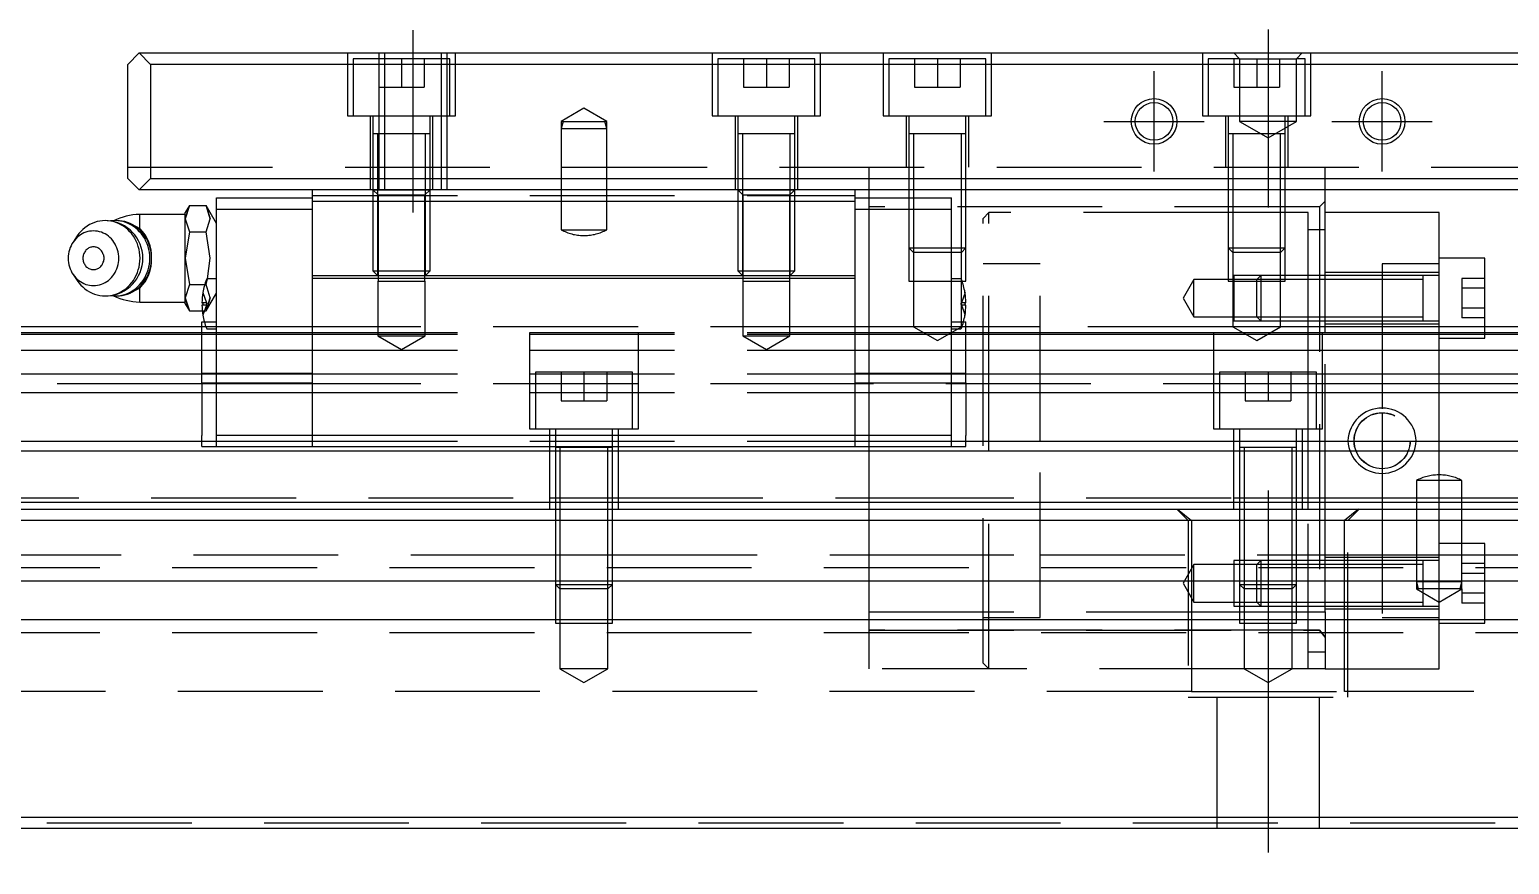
# Model space of a CAD drawing. Extents: x -13 to 881, y -378 to 120.
# Drawn here: x 151.4 to 281.2, y -326.8 to -253.6 of the extents above; entities that cross this region are included whole.
import ezdxf

# ---------------------------------------------------------------- set-up
doc = ezdxf.new("R2010")
doc.units = 0
doc.linetypes.add('CENTER', pattern=[50.8, 31.75, -6.35, 6.35, -6.35])
doc.linetypes.add('DASHED', pattern=[19.05, 12.7, -6.35])
doc.layers.get('0').update_dxf_attribs({"linetype": 'CONTINUOUS'})
doc.layers.add('CENTER', color=1, linetype='CENTER')

msp = doc.modelspace()

# ---------------------------------------------------------------- linework, layer by layer
at = {"color": 7, "linetype": 'CONTINUOUS'}
for p, q in [((161, -255.62), (160, -256.62)), ((162, -256.62), (161, -255.62)), ((161, -255.62), (359, -255.62)), ((160, -266.62), (160, -256.62)), ((162, -256.62), (162, -266.62)), ((358, -256.62), (162, -256.62)), ((160, -266.62), (161, -267.62)), ((161, -267.62), (162, -266.62)), ((162, -266.62), (358, -266.62)), ((359, -267.62), (161, -267.62)), ((167.77, -269.32), (167.77, -268.32)), ((167.77, -268.32), (176.2, -268.32)), ((176.2, -268.62), (176.2, -267.62)), ((176.2, -275.12), (176.2, -268.62)), ((176.2, -268.62), (223.8, -268.62)), ((223.8, -268.62), (223.8, -267.62)), ((223.8, -268.32), (232.23, -268.32)), ((223.8, -275.12), (223.8, -268.62)), ((225, -268.32), (225, -267.62)), ((232.23, -269.32), (232.23, -268.32)), ((265, -280.12), (265, -267.62)), ((165.04, -269.77), (161.04, -269.77)), ((161.04, -271.01), (161.04, -269.77)), ((165.4, -269), (165.04, -269.62)), ((165.4, -269), (165.04, -270.16)), ((165.04, -270.16), (165.04, -269.62)), ((165.4, -269), (165.4, -269)), ((165.4, -269), (166.87, -269)), ((167.22, -269.62), (166.87, -269)), ((167.22, -270.16), (166.87, -269)), ((167.77, -270.56), (167.22, -269.62)), ((167.77, -289.12), (167.77, -269.32)), ((167.77, -269.32), (176.2, -269.32)), ((223.8, -269.32), (232.23, -269.32)), ((232.23, -289.12), (232.23, -269.32)), ((275, -269.62), (265, -269.62)), ((275, -280.12), (275, -269.62)), ((156.05, -271.1), (155.88, -271.27)), ((156.24, -270.94), (156.05, -271.1)), ((156.44, -270.8), (156.24, -270.94)), ((156.64, -270.67), (156.44, -270.8)), ((156.86, -270.57), (156.64, -270.67)), ((156.82, -271.23), (156.65, -271.25)), ((157, -271.22), (156.82, -271.23)), ((157.08, -270.48), (156.86, -270.57)), ((157.17, -271.23), (157, -271.22)), ((157.31, -270.41), (157.08, -270.48)), ((157.34, -271.25), (157.17, -271.23)), ((157.55, -270.36), (157.31, -270.41)), ((157.78, -270.33), (157.55, -270.36)), ((158.02, -270.32), (157.78, -270.33)), ((158.26, -270.33), (158.02, -270.32)), ((158.5, -270.36), (158.26, -270.33)), ((158.88, -270.32), (158.47, -270.35)), ((158.73, -270.41), (158.5, -270.36)), ((158.96, -270.48), (158.73, -270.41)), ((159.12, -270.33), (158.88, -270.32)), ((159.03, -270.32), (158.88, -270.32)), ((159.19, -270.57), (158.96, -270.48)), ((159.27, -270.33), (159.03, -270.32)), ((159.36, -270.36), (159.12, -270.33)), ((159.4, -270.68), (159.19, -270.57)), ((159.51, -270.36), (159.27, -270.33)), ((159.59, -270.41), (159.36, -270.36)), ((159.61, -270.81), (159.4, -270.68)), ((159.74, -270.41), (159.51, -270.36)), ((159.82, -270.48), (159.59, -270.41)), ((159.81, -270.95), (159.61, -270.81)), ((159.97, -270.48), (159.74, -270.41)), ((160, -271.11), (159.81, -270.95)), ((160.04, -270.57), (159.82, -270.48)), ((160.2, -270.57), (159.97, -270.48)), ((160.17, -271.29), (160, -271.11)), ((160.26, -270.68), (160.04, -270.57)), ((160.42, -270.68), (160.2, -270.57)), ((160.47, -270.81), (160.26, -270.68)), ((160.28, -270.61), (161.04, -271.01)), ((160.62, -270.81), (160.42, -270.68)), ((160.67, -270.95), (160.47, -270.81)), ((160.82, -270.95), (160.62, -270.81)), ((160.86, -271.11), (160.67, -270.95)), ((161.01, -271.11), (160.82, -270.95)), ((161.03, -271.29), (160.86, -271.11)), ((161.19, -271.29), (161.01, -271.11)), ((165.04, -273.62), (165.04, -270.16)), ((165.04, -270.16), (165.4, -271.31)), ((166.87, -271.31), (167.22, -270.16)), ((155.02, -272.52), (154.94, -272.69)), ((155.1, -272.35), (155.02, -272.52)), ((155.2, -272.2), (155.1, -272.35)), ((155.56, -271.66), (155.2, -272.2)), ((155.31, -272.05), (155.2, -272.2)), ((155.43, -271.91), (155.31, -272.05)), ((155.56, -271.78), (155.43, -271.91)), ((155.71, -271.46), (155.56, -271.66)), ((155.69, -271.67), (155.56, -271.78)), ((155.84, -271.57), (155.69, -271.67)), ((155.88, -271.27), (155.71, -271.46)), ((155.99, -271.48), (155.84, -271.57)), ((156.15, -271.4), (155.99, -271.48)), ((156.31, -271.33), (156.15, -271.4)), ((156.48, -271.28), (156.31, -271.33)), ((156.65, -271.25), (156.48, -271.28)), ((157.51, -271.29), (157.34, -271.25)), ((157.68, -271.34), (157.51, -271.29)), ((157.84, -271.41), (157.68, -271.34)), ((158, -271.49), (157.84, -271.41)), ((158.15, -271.58), (158, -271.49)), ((158.29, -271.68), (158.15, -271.58)), ((158.43, -271.8), (158.29, -271.68)), ((158.56, -271.93), (158.43, -271.8)), ((158.67, -272.07), (158.56, -271.93)), ((158.78, -272.21), (158.67, -272.07)), ((158.88, -272.37), (158.78, -272.21)), ((158.96, -272.53), (158.88, -272.37)), ((159.03, -272.7), (158.96, -272.53)), ((160.34, -271.48), (160.17, -271.29)), ((160.49, -271.68), (160.34, -271.48)), ((160.62, -271.9), (160.49, -271.68)), ((160.74, -272.12), (160.62, -271.9)), ((160.84, -272.36), (160.74, -272.12)), ((160.92, -272.6), (160.84, -272.36)), ((161.2, -271.48), (161.03, -271.29)), ((161.35, -271.48), (161.19, -271.29)), ((161.34, -271.68), (161.2, -271.48)), ((161.48, -271.9), (161.34, -271.68)), ((161.5, -271.68), (161.35, -271.48)), ((161.59, -272.12), (161.48, -271.9)), ((161.63, -271.9), (161.5, -271.68)), ((161.69, -272.36), (161.59, -272.12)), ((161.75, -272.12), (161.63, -271.9)), ((161.78, -272.6), (161.69, -272.36)), ((161.85, -272.36), (161.75, -272.12)), ((161.93, -272.6), (161.85, -272.36)), ((165.4, -271.31), (165.04, -273.62)), ((165.4, -271.31), (166.87, -271.31)), ((167.22, -273.62), (166.87, -271.31)), ((154.8, -273.24), (154.77, -273.43)), ((154.77, -273.43), (154.77, -273.62)), ((154.77, -273.62), (154.77, -273.81)), ((154.77, -273.81), (154.8, -274)), ((154.83, -273.05), (154.8, -273.24)), ((154.88, -272.87), (154.83, -273.05)), ((154.94, -272.69), (154.88, -272.87)), ((156.08, -273.45), (156.06, -273.53)), ((156.06, -273.53), (156.06, -273.62)), ((156.06, -273.62), (156.06, -273.71)), ((156.06, -273.71), (156.08, -273.79)), ((156.09, -273.36), (156.08, -273.45)), ((156.08, -273.79), (156.09, -273.88)), ((156.12, -273.28), (156.09, -273.36)), ((156.15, -273.2), (156.12, -273.28)), ((156.19, -273.12), (156.15, -273.2)), ((156.23, -273.05), (156.19, -273.12)), ((156.28, -272.98), (156.23, -273.05)), ((156.33, -272.91), (156.28, -272.98)), ((156.39, -272.85), (156.33, -272.91)), ((156.46, -272.8), (156.39, -272.85)), ((156.52, -272.75), (156.46, -272.8)), ((156.59, -272.71), (156.52, -272.75)), ((156.67, -272.68), (156.59, -272.71)), ((156.75, -272.65), (156.67, -272.68)), ((156.82, -272.64), (156.75, -272.65)), ((156.9, -272.62), (156.82, -272.64)), ((156.99, -272.62), (156.9, -272.62)), ((157.07, -272.62), (156.99, -272.62)), ((157.15, -272.64), (157.07, -272.62)), ((157.22, -272.65), (157.15, -272.64)), ((157.3, -272.68), (157.22, -272.65)), ((157.38, -272.71), (157.3, -272.68)), ((157.45, -272.75), (157.38, -272.71)), ((157.52, -272.8), (157.45, -272.75)), ((157.58, -272.85), (157.52, -272.8)), ((157.64, -272.91), (157.58, -272.85)), ((157.69, -272.98), (157.64, -272.91)), ((157.74, -273.05), (157.69, -272.98)), ((157.79, -273.12), (157.74, -273.05)), ((157.82, -273.2), (157.79, -273.12)), ((157.85, -273.28), (157.82, -273.2)), ((157.88, -273.36), (157.85, -273.28)), ((157.9, -273.45), (157.88, -273.36)), ((157.88, -273.88), (157.9, -273.79)), ((157.91, -273.53), (157.9, -273.45)), ((157.9, -273.79), (157.91, -273.71)), ((157.91, -273.62), (157.91, -273.53)), ((157.91, -273.71), (157.91, -273.62)), ((159.09, -272.88), (159.03, -272.7)), ((159.14, -273.06), (159.09, -272.88)), ((159.18, -273.25), (159.14, -273.06)), ((159.2, -273.43), (159.18, -273.25)), ((159.18, -273.99), (159.2, -273.81)), ((159.2, -273.62), (159.2, -273.43)), ((159.2, -273.81), (159.2, -273.62)), ((160.98, -272.85), (160.92, -272.6)), ((161.03, -273.1), (160.98, -272.85)), ((161.06, -273.36), (161.03, -273.1)), ((161.07, -273.62), (161.06, -273.36)), ((161.06, -273.88), (161.07, -273.62)), ((161.84, -272.85), (161.78, -272.6)), ((161.89, -273.1), (161.84, -272.85)), ((161.92, -273.36), (161.89, -273.1)), ((161.93, -273.62), (161.92, -273.36)), ((161.92, -273.88), (161.93, -273.62)), ((162, -272.85), (161.93, -272.6)), ((162.04, -273.1), (162, -272.85)), ((162.07, -273.36), (162.04, -273.1)), ((162.08, -273.62), (162.07, -273.36)), ((162.07, -273.88), (162.08, -273.62)), ((165.04, -277.08), (165.04, -273.62)), ((165.04, -273.62), (165.4, -275.93)), ((167, -275.42), (167.22, -273.62)), ((279, -273.62), (275, -273.62)), ((279, -280.12), (279, -273.62)), ((154.8, -274), (154.83, -274.19)), ((154.83, -274.19), (154.88, -274.37)), ((154.88, -274.37), (154.94, -274.55)), ((154.94, -274.55), (155.02, -274.72)), ((155.02, -274.72), (155.1, -274.89)), ((155.1, -274.89), (155.2, -275.04)), ((155.2, -275.04), (155.31, -275.19)), ((155.2, -275.04), (155.56, -275.58)), ((156.09, -273.88), (156.12, -273.96)), ((156.12, -273.96), (156.15, -274.04)), ((156.15, -274.04), (156.19, -274.12)), ((156.19, -274.12), (156.23, -274.19)), ((156.23, -274.19), (156.28, -274.26)), ((156.28, -274.26), (156.33, -274.33)), ((156.33, -274.33), (156.39, -274.39)), ((156.39, -274.39), (156.46, -274.44)), ((156.46, -274.44), (156.52, -274.49)), ((156.52, -274.49), (156.59, -274.53)), ((156.59, -274.53), (156.67, -274.56)), ((156.67, -274.56), (156.75, -274.59)), ((156.75, -274.59), (156.82, -274.6)), ((156.82, -274.6), (156.9, -274.62)), ((156.9, -274.62), (156.99, -274.62)), ((156.99, -274.62), (157.07, -274.62)), ((157.07, -274.62), (157.15, -274.6)), ((157.15, -274.6), (157.22, -274.59)), ((157.22, -274.59), (157.3, -274.56)), ((157.3, -274.56), (157.38, -274.53)), ((157.38, -274.53), (157.45, -274.49)), ((157.45, -274.49), (157.52, -274.44)), ((157.52, -274.44), (157.58, -274.39)), ((157.58, -274.39), (157.64, -274.33)), ((157.64, -274.33), (157.69, -274.26)), ((157.69, -274.26), (157.74, -274.19)), ((157.74, -274.19), (157.79, -274.12)), ((157.79, -274.12), (157.82, -274.04)), ((157.82, -274.04), (157.85, -273.96)), ((157.85, -273.96), (157.88, -273.88)), ((158.67, -275.17), (158.78, -275.03)), ((158.78, -275.03), (158.88, -274.87)), ((158.88, -274.87), (158.96, -274.71)), ((158.96, -274.71), (159.03, -274.54)), ((159.03, -274.54), (159.09, -274.36)), ((159.09, -274.36), (159.14, -274.18)), ((159.14, -274.18), (159.18, -273.99)), ((160.62, -275.34), (160.74, -275.12)), ((160.74, -275.12), (160.84, -274.88)), ((160.84, -274.88), (160.92, -274.64)), ((160.92, -274.64), (160.98, -274.39)), ((160.98, -274.39), (161.03, -274.14)), ((161.03, -274.14), (161.06, -273.88)), ((161.48, -275.34), (161.59, -275.12)), ((161.59, -275.12), (161.69, -274.88)), ((161.63, -275.34), (161.75, -275.12)), ((161.69, -274.88), (161.78, -274.64)), ((161.75, -275.12), (161.85, -274.88)), ((161.78, -274.64), (161.84, -274.39)), ((161.84, -274.39), (161.89, -274.14)), ((161.85, -274.88), (161.93, -274.64)), ((161.89, -274.14), (161.92, -273.88)), ((161.93, -274.64), (162, -274.39)), ((162, -274.39), (162.04, -274.14)), ((162.04, -274.14), (162.07, -273.88)), ((176.2, -275.37), (176.2, -275.12)), ((176.2, -275.12), (223.8, -275.12)), ((223.8, -275.37), (223.8, -275.12)), ((155.31, -275.19), (155.43, -275.33)), ((155.43, -275.33), (155.56, -275.46)), ((155.56, -275.46), (155.69, -275.57)), ((155.56, -275.58), (155.71, -275.78)), ((155.69, -275.57), (155.84, -275.67)), ((155.71, -275.78), (155.88, -275.97)), ((155.84, -275.67), (155.99, -275.76)), ((155.88, -275.97), (156.05, -276.14)), ((155.99, -275.76), (156.15, -275.84)), ((156.05, -276.14), (156.24, -276.3)), ((156.15, -275.84), (156.31, -275.91)), ((156.24, -276.3), (156.44, -276.44)), ((156.31, -275.91), (156.48, -275.96)), ((156.48, -275.96), (156.65, -275.99)), ((156.65, -275.99), (156.82, -276.01)), ((156.82, -276.01), (157, -276.02)), ((157, -276.02), (157.17, -276.01)), ((157.17, -276.01), (157.34, -275.99)), ((157.34, -275.99), (157.51, -275.95)), ((157.51, -275.95), (157.68, -275.9)), ((157.68, -275.9), (157.84, -275.83)), ((157.84, -275.83), (158, -275.75)), ((158, -275.75), (158.15, -275.66)), ((158.15, -275.66), (158.29, -275.56)), ((158.29, -275.56), (158.43, -275.44)), ((158.43, -275.44), (158.56, -275.31)), ((158.56, -275.31), (158.67, -275.17)), ((159.61, -276.43), (159.81, -276.29)), ((159.81, -276.29), (160, -276.13)), ((160, -276.13), (160.17, -275.95)), ((160.17, -275.95), (160.34, -275.76)), ((161.04, -276.23), (160.28, -276.63)), ((160.34, -275.76), (160.49, -275.56)), ((160.47, -276.43), (160.67, -276.29)), ((160.49, -275.56), (160.62, -275.34)), ((160.62, -276.43), (160.82, -276.29)), ((160.67, -276.29), (160.86, -276.13)), ((160.82, -276.29), (161.01, -276.13)), ((160.86, -276.13), (161.03, -275.95)), ((161.01, -276.13), (161.19, -275.95)), ((161.03, -275.95), (161.2, -275.76)), ((161.04, -277.47), (161.04, -276.23)), ((161.19, -275.95), (161.35, -275.76)), ((161.2, -275.76), (161.34, -275.56)), ((161.34, -275.56), (161.48, -275.34)), ((161.35, -275.76), (161.5, -275.56)), ((161.5, -275.56), (161.63, -275.34)), ((165.4, -275.93), (165.04, -277.08)), ((165.4, -275.93), (166.74, -275.93)), ((167.77, -275.42), (166.99, -275.42)), ((176.2, -289.12), (176.2, -275.37)), ((176.2, -275.37), (223.8, -275.37)), ((223.8, -289.12), (223.8, -275.37)), ((233.01, -275.42), (232.23, -275.42)), ((156.44, -276.44), (156.64, -276.57)), ((156.64, -276.57), (156.86, -276.67)), ((156.86, -276.67), (157.08, -276.76)), ((157.08, -276.76), (157.31, -276.83)), ((157.31, -276.83), (157.55, -276.88)), ((157.55, -276.88), (157.78, -276.91)), ((157.78, -276.91), (158.02, -276.92)), ((158.02, -276.92), (158.26, -276.91)), ((158.26, -276.91), (158.5, -276.88)), ((158.47, -276.89), (158.88, -276.92)), ((158.5, -276.88), (158.73, -276.83)), ((158.73, -276.83), (158.96, -276.76)), ((158.88, -276.92), (159.12, -276.91)), ((158.88, -276.92), (159.03, -276.92)), ((158.96, -276.76), (159.19, -276.67)), ((159.03, -276.92), (159.27, -276.91)), ((159.12, -276.91), (159.36, -276.88)), ((159.19, -276.67), (159.4, -276.56)), ((159.27, -276.91), (159.51, -276.88)), ((159.36, -276.88), (159.59, -276.83)), ((159.4, -276.56), (159.61, -276.43)), ((159.51, -276.88), (159.74, -276.83)), ((159.59, -276.83), (159.82, -276.76)), ((159.74, -276.83), (159.97, -276.76)), ((159.82, -276.76), (160.04, -276.67)), ((159.97, -276.76), (160.2, -276.67)), ((160.04, -276.67), (160.26, -276.56)), ((160.2, -276.67), (160.42, -276.56)), ((160.26, -276.56), (160.47, -276.43)), ((160.42, -276.56), (160.62, -276.43)), ((161.04, -277.47), (165.04, -277.47)), ((165.04, -277.62), (165.04, -277.08)), ((165.04, -277.08), (165.4, -278.24)), ((165.04, -277.62), (165.4, -278.24)), ((166.5, -277.52), (166.58, -277.52)), ((166.58, -277.72), (166.5, -277.72)), ((166.58, -277.52), (166.58, -277.72)), ((233.42, -277.72), (233.42, -277.52)), ((233.42, -277.52), (233.5, -277.52)), ((233.5, -277.72), (233.42, -277.72)), ((165.4, -278.24), (165.4, -278.24)), ((165.4, -278.24), (166.53, -278.24)), ((0, -280.12), (166.5, -280.12)), ((0, -280.28), (166.5, -280.28)), ((166.5, -279.62), (28, -279.62)), ((166.5, -279.19), (166.71, -279.19)), ((166.5, -281.79), (166.5, -279.19)), ((166.99, -279.82), (167.77, -279.82)), ((232.23, -279.82), (233.01, -279.82)), ((233.29, -279.19), (233.5, -279.19)), ((233.5, -281.79), (233.5, -279.19)), ((233.5, -280.12), (286.5, -280.12)), ((233.5, -280.28), (286.5, -280.28)), ((273.6, -279.12), (273.6, -279.12)), ((286.5, -279.62), (279, -279.62)), ((0, -281.68), (166.5, -281.68)), ((166.5, -283.7), (166.5, -281.79)), ((233.5, -281.68), (286.5, -281.68)), ((233.5, -283.7), (233.5, -281.79)), ((0, -283.76), (166.5, -283.76)), ((166.5, -284.55), (166.5, -283.7)), ((166.5, -283.7), (167.77, -283.7)), ((232.23, -283.7), (233.5, -283.7)), ((233.5, -284.55), (233.5, -283.7)), ((233.5, -283.76), (286.5, -283.76)), ((0, -285.38), (166.5, -285.38)), ((166.5, -284.55), (166.5, -289.16)), ((166.5, -284.55), (167.77, -284.55)), ((232.23, -284.55), (233.5, -284.55)), ((233.5, -284.55), (233.5, -289.16)), ((233.5, -285.38), (286.5, -285.38)), ((166.5, -290.12), (166.5, -289.16)), ((167.77, -290.12), (167.77, -289.12)), ((167.77, -289.12), (176.2, -289.12)), ((176.2, -290.12), (176.2, -289.12)), ((176.2, -289.12), (223.8, -289.12)), ((223.8, -289.12), (232.23, -289.12)), ((223.8, -290.12), (223.8, -289.12)), ((232.23, -290.12), (232.23, -289.12)), ((233.5, -290.12), (233.5, -289.16)), ((0, -289.67), (166.5, -289.67)), ((0, -290.52), (520, -290.52)), ((166.5, -290.12), (167.77, -290.12)), ((167.77, -290.12), (176.2, -290.12)), ((176.2, -290.12), (223.8, -290.12)), ((223.8, -290.12), (232.23, -290.12)), ((232.23, -290.12), (233.5, -290.12)), ((233.5, -289.67), (286.5, -289.67)), ((262.5, -290.22), (257.5, -290.22)), ((262.5, -290.22), (257.5, -290.22)), ((0, -295.02), (520, -295.02)), ((1, -295.62), (519, -295.62)), ((518, -296.62), (2, -296.62)), ((518, -301.92), (2, -301.92)), ((518, -305.32), (2, -305.32)), ((2, -322.62), (518, -322.62)), ((519, -323.62), (1, -323.62))]:
    msp.add_line(p, q, dxfattribs=at)
at = {"color": 3, "linetype": 'DASHED'}
for p, q in [((179.25, -255.62), (179.25, -261.12)), ((182, -255.62), (182, -256.12)), ((182.5, -255.62), (182.5, -267.62)), ((187.5, -267.62), (187.5, -255.62)), ((188, -256.12), (188, -255.62)), ((188.75, -261.12), (188.75, -255.62)), ((211.25, -255.62), (211.25, -261.12)), ((220.75, -261.12), (220.75, -255.62)), ((226.25, -255.62), (226.25, -261.12)), ((235.75, -261.12), (235.75, -255.62)), ((254.25, -255.62), (254.25, -261.12)), ((257, -255.62), (257.5, -256.12)), ((262.5, -256.12), (263, -255.62)), ((263.75, -261.12), (263.75, -255.62)), ((179.75, -256.12), (179.75, -261.12)), ((188.25, -256.12), (179.75, -256.12)), ((182, -256.12), (182, -258.62)), ((184, -256.12), (184, -258.62)), ((186, -256.12), (186, -258.62)), ((188, -261.12), (188, -256.12)), ((188.25, -261.12), (188.25, -256.12)), ((211.75, -256.12), (211.75, -261.12)), ((220.25, -256.12), (211.75, -256.12)), ((214, -256.12), (214, -258.62)), ((216, -256.12), (216, -258.62)), ((218, -256.12), (218, -258.62)), ((220.25, -261.12), (220.25, -256.12)), ((226.75, -256.12), (226.75, -261.12)), ((235.25, -256.12), (226.75, -256.12)), ((229, -256.12), (229, -258.62)), ((231, -256.12), (231, -258.62)), ((233, -256.12), (233, -258.62)), ((235.25, -261.12), (235.25, -256.12)), ((254.75, -256.12), (254.75, -261.12)), ((257.5, -256.12), (254.75, -256.12)), ((257, -256.12), (257, -258.62)), ((257.5, -256.12), (257.5, -261.62)), ((257.5, -256.12), (262.5, -256.12)), ((259, -256.12), (259, -258.62)), ((261, -256.12), (261, -258.62)), ((262.5, -261.62), (262.5, -256.12)), ((263.25, -256.12), (262.5, -256.12)), ((263.25, -261.12), (263.25, -256.12)), ((182, -258.62), (182, -261.12)), ((182, -258.62), (184, -258.62)), ((184, -258.62), (186, -258.62)), ((214, -258.62), (216, -258.62)), ((216, -258.62), (218, -258.62)), ((229, -258.62), (231, -258.62)), ((231, -258.62), (233, -258.62)), ((257, -258.62), (259, -258.62)), ((259, -258.62), (261, -258.62)), ((200, -260.47), (198, -261.62)), ((202, -261.62), (200, -260.47)), ((179.25, -261.12), (188.75, -261.12)), ((181.25, -261.12), (181.25, -267.62)), ((181.5, -261.12), (181.5, -262.72)), ((182, -261.12), (182, -262.72)), ((186.5, -262.72), (186.5, -261.12)), ((186.75, -267.62), (186.75, -261.12)), ((188, -267.62), (188, -261.12)), ((198, -261.62), (198, -262.25)), ((198.17, -261.62), (198, -262.25)), ((198, -261.62), (200, -261.62)), ((200, -261.62), (202, -261.62)), ((202, -262.25), (201.83, -261.62)), ((202, -262.25), (202, -261.62)), ((211.25, -261.12), (220.75, -261.12)), ((213.25, -261.12), (213.25, -267.62)), ((213.5, -261.12), (213.5, -262.72)), ((218.5, -262.72), (218.5, -261.12)), ((218.75, -267.62), (218.75, -261.12)), ((226.25, -261.12), (235.75, -261.12)), ((228.25, -261.12), (228.25, -265.62)), ((228.5, -261.12), (228.5, -262.72)), ((233.5, -262.72), (233.5, -261.12)), ((233.75, -265.62), (233.75, -261.12)), ((254.25, -261.12), (263.75, -261.12)), ((256.25, -261.12), (256.25, -265.62)), ((256.5, -261.12), (256.5, -262.72)), ((257.5, -261.62), (260, -263.06)), ((262.5, -261.62), (257.5, -261.62)), ((260, -263.06), (262.5, -261.62)), ((261.5, -262.72), (261.5, -261.12)), ((261.75, -265.62), (261.75, -261.12)), ((181.5, -262.72), (181.5, -262.73)), ((181.5, -262.72), (181.5, -267.62)), ((181.5, -262.72), (181.5, -262.72)), ((186.5, -262.72), (181.5, -262.72)), ((186.5, -262.72), (181.5, -262.72)), ((181.9, -262.72), (181.9, -267.62)), ((182, -262.72), (182, -267.62)), ((186.1, -267.62), (186.1, -262.72)), ((186.5, -262.73), (186.5, -262.72)), ((186.5, -262.72), (186.5, -262.72)), ((186.5, -267.62), (186.5, -262.72)), ((198, -262.25), (198, -267.62)), ((198, -262.25), (202, -262.25)), ((202, -267.62), (202, -262.25)), ((213.5, -262.72), (213.5, -262.73)), ((213.5, -262.72), (213.5, -267.62)), ((213.5, -262.72), (213.5, -262.72)), ((218.5, -262.72), (213.5, -262.72)), ((218.5, -262.72), (213.5, -262.72)), ((218.5, -262.72), (213.5, -262.72)), ((218.5, -262.72), (213.5, -262.72)), ((213.9, -262.72), (213.9, -267.62)), ((218.1, -267.62), (218.1, -262.72)), ((218.5, -262.73), (218.5, -262.72)), ((218.5, -262.72), (218.5, -262.72)), ((218.5, -267.62), (218.5, -262.72)), ((228.5, -262.72), (228.5, -265.62)), ((228.5, -262.72), (228.5, -262.72)), ((228.5, -262.72), (228.5, -262.73)), ((233.5, -262.72), (228.5, -262.72)), ((233.5, -262.72), (228.5, -262.72)), ((228.9, -262.72), (228.9, -265.62)), ((233.1, -265.62), (233.1, -262.72)), ((233.5, -262.72), (233.5, -262.72)), ((233.5, -265.62), (233.5, -262.72)), ((233.5, -262.73), (233.5, -262.72)), ((256.5, -262.72), (256.5, -265.62)), ((256.5, -262.72), (256.5, -262.72)), ((256.5, -262.72), (256.5, -262.73)), ((261.5, -262.72), (256.5, -262.72)), ((261.5, -262.72), (256.5, -262.72)), ((261.5, -262.72), (256.5, -262.72)), ((256.9, -262.72), (256.9, -265.62)), ((261.1, -265.62), (261.1, -262.72)), ((261.5, -262.72), (261.5, -262.72)), ((261.5, -265.62), (261.5, -262.72)), ((261.5, -262.73), (261.5, -262.72)), ((160, -265.62), (360, -265.62)), ((225, -267.62), (225, -265.62)), ((228.5, -265.62), (228.5, -267.62)), ((228.5, -265.62), (228.5, -267.62)), ((228.9, -265.62), (228.9, -267.62)), ((233.1, -267.62), (233.1, -265.62)), ((233.5, -267.62), (233.5, -265.62)), ((233.5, -267.62), (233.5, -265.62)), ((256.5, -265.62), (256.5, -267.62)), ((256.5, -265.62), (256.5, -267.62)), ((256.9, -265.62), (256.9, -267.62)), ((261.1, -267.62), (261.1, -265.62)), ((261.5, -267.62), (261.5, -265.62)), ((261.5, -267.62), (261.5, -265.62)), ((265, -267.62), (265, -265.62)), ((176.2, -268.12), (223.8, -268.12)), ((181.5, -267.62), (181.94, -268.06)), ((181.5, -267.62), (181.5, -274.72)), ((181.5, -267.62), (186.5, -267.62)), ((181.9, -267.62), (181.9, -275.12)), ((181.94, -268.06), (181.94, -275.62)), ((181.94, -268.06), (186.06, -268.06)), ((186.06, -268.06), (186.5, -267.62)), ((186.06, -275.62), (186.06, -268.06)), ((186.1, -275.12), (186.1, -267.62)), ((186.5, -274.72), (186.5, -267.62)), ((198, -267.62), (198, -271.12)), ((202, -271.12), (202, -267.62)), ((213.5, -267.62), (213.94, -268.06)), ((213.5, -267.62), (213.5, -274.72)), ((213.5, -267.62), (218.5, -267.62)), ((213.9, -267.62), (213.9, -275.12)), ((213.94, -268.06), (213.94, -275.62)), ((213.94, -268.06), (218.06, -268.06)), ((218.06, -268.06), (218.5, -267.62)), ((218.06, -275.62), (218.06, -268.06)), ((218.1, -275.12), (218.1, -267.62)), ((218.5, -274.72), (218.5, -267.62)), ((225, -280.12), (225, -268.32)), ((228.5, -267.62), (228.5, -268.32)), ((228.5, -267.62), (228.5, -268.32)), ((228.5, -268.32), (228.5, -272.72)), ((228.5, -268.32), (228.5, -272.72)), ((228.9, -267.62), (228.9, -268.32)), ((228.9, -268.32), (228.9, -273.12)), ((233.1, -273.12), (233.1, -267.62)), ((233.5, -272.72), (233.5, -267.62)), ((233.5, -272.72), (233.5, -267.62)), ((256.5, -267.62), (256.5, -272.72)), ((256.5, -267.62), (256.5, -272.72)), ((256.9, -267.62), (256.9, -273.12)), ((261.1, -273.12), (261.1, -267.62)), ((261.5, -272.72), (261.5, -267.62)), ((261.5, -272.72), (261.5, -267.62)), ((265, -268.62), (264.5, -269.12)), ((165.04, -270.16), (165.4, -269)), ((166.87, -269), (167.22, -270.16)), ((264.5, -269.12), (225, -269.12)), ((235.5, -269.62), (235, -270.12)), ((256.5, -269.62), (235.5, -269.62)), ((235.5, -289.62), (235.5, -269.62)), ((256.9, -269.62), (256.5, -269.62)), ((261.1, -269.62), (256.9, -269.62)), ((261.5, -269.62), (261.1, -269.62)), ((263.5, -269.62), (261.5, -269.62)), ((263.5, -275.12), (263.5, -269.62)), ((264.5, -269.12), (264.5, -306.24)), ((198, -271.12), (202, -271.12)), ((235, -289.62), (235, -270.12)), ((265, -271.12), (263.5, -271.12)), ((199.94, -271.62), (200.06, -271.62)), ((228.5, -272.72), (228.9, -273.12)), ((228.5, -272.72), (228.5, -275.62)), ((228.5, -272.72), (233.5, -272.72)), ((228.9, -273.12), (228.9, -275.62)), ((233.1, -273.12), (228.9, -273.12)), ((233.1, -273.12), (233.5, -272.72)), ((233.1, -275.62), (233.1, -273.12)), ((233.5, -275.62), (233.5, -272.72)), ((256.5, -272.72), (256.9, -273.12)), ((256.5, -272.72), (256.5, -275.62)), ((256.5, -272.72), (261.5, -272.72)), ((256.9, -273.12), (256.9, -275.62)), ((261.1, -273.12), (256.9, -273.12)), ((261.1, -273.12), (261.5, -272.72)), ((261.1, -275.62), (261.1, -273.12)), ((261.5, -275.62), (261.5, -272.72)), ((181.5, -274.72), (181.9, -275.12)), ((181.5, -274.72), (186.5, -274.72)), ((186.1, -275.12), (186.5, -274.72)), ((213.5, -274.72), (213.9, -275.12)), ((213.5, -274.72), (218.5, -274.72)), ((218.1, -275.12), (218.5, -274.72)), ((240, -274.12), (235, -274.12)), ((240, -289.62), (240, -274.12)), ((259.35, -275.12), (257, -275.12)), ((257, -275.12), (257, -275.62)), ((259.35, -275.12), (259, -275.47)), ((261.5, -275.12), (259.35, -275.12)), ((261.5, -275.12), (259.35, -275.12)), ((259.35, -275.12), (259.35, -275.62)), ((265, -275.12), (261.5, -275.12)), ((265, -275.12), (261.5, -275.12)), ((263.5, -275.47), (263.5, -275.12)), ((275, -274.87), (265, -274.87)), ((273.6, -275.12), (265, -275.12)), ((275, -274.12), (270, -274.12)), ((270, -274.12), (270, -287.16)), ((275, -275.12), (273.59, -275.12)), ((273.6, -276.98), (273.6, -275.12)), ((273.6, -279.12), (273.6, -275.12)), ((273.6, -277.12), (273.6, -275.12)), ((166.74, -275.93), (166.87, -275.93)), ((166.87, -275.93), (167, -275.42)), ((167.22, -277.08), (166.87, -275.93)), ((181.93, -275.62), (181.93, -280.42)), ((181.93, -275.62), (186.07, -275.62)), ((186.07, -280.42), (186.07, -275.62)), ((213.93, -275.62), (213.93, -280.42)), ((213.93, -275.62), (218.07, -275.62)), ((218.07, -280.42), (218.07, -275.62)), ((228.5, -275.62), (233.5, -275.62)), ((228.9, -275.62), (228.9, -279.62)), ((233.1, -279.62), (233.1, -275.62)), ((253.5, -275.47), (252.55, -277.12)), ((257, -275.47), (253.5, -275.47)), ((253.5, -278.77), (253.5, -275.47)), ((256.5, -275.62), (261.5, -275.62)), ((256.9, -275.62), (256.9, -279.62)), ((259, -275.47), (257, -275.47)), ((257, -275.62), (257, -279.12)), ((261.5, -275.47), (259, -275.47)), ((259, -275.62), (259, -275.47)), ((259, -278.77), (259, -275.62)), ((259.35, -275.62), (259.35, -279.12)), ((261.1, -279.62), (261.1, -275.62)), ((265, -275.47), (261.5, -275.47)), ((263.5, -278.77), (263.5, -275.47)), ((273.6, -275.47), (265, -275.47)), ((279, -275.39), (277, -275.39)), ((277, -275.39), (277, -276.25)), ((277, -276.25), (277, -277.99)), ((279, -276.25), (277, -276.25)), ((165.4, -278.24), (165.04, -277.08)), ((166.58, -276.62), (166.9, -277.52)), ((166.58, -276.62), (166.58, -276.62)), ((166.58, -276.62), (166.58, -276.62)), ((166.58, -276.62), (166.58, -276.62)), ((166.58, -276.62), (166.58, -276.62)), ((166.9, -277.52), (166.58, -277.52)), ((166.9, -277.72), (166.58, -278.62)), ((166.9, -277.72), (166.58, -277.72)), ((167.22, -277.08), (166.87, -278.24)), ((166.87, -278.24), (167.22, -277.08)), ((166.87, -278.24), (167.22, -277.62)), ((166.9, -277.52), (166.94, -277.62)), ((166.9, -277.72), (166.94, -277.62)), ((167.22, -277.62), (167.77, -276.68)), ((233.1, -277.52), (233.06, -277.62)), ((233.1, -277.72), (233.06, -277.62)), ((233.42, -276.62), (233.1, -277.52)), ((233.42, -277.52), (233.1, -277.52)), ((233.1, -277.72), (233.42, -278.62)), ((233.42, -277.72), (233.1, -277.72)), ((233.42, -276.62), (233.42, -276.62)), ((233.42, -276.62), (233.42, -276.62)), ((252.55, -277.12), (253.5, -278.77)), ((273.6, -277.26), (273.6, -276.98)), ((273.6, -279.12), (273.6, -277.26)), ((166.53, -278.24), (166.87, -278.24)), ((166.58, -278.62), (166.58, -278.62)), ((166.58, -278.62), (166.58, -278.62)), ((233.42, -278.62), (233.42, -278.62)), ((233.42, -278.62), (233.42, -278.62)), ((253.5, -278.77), (257, -278.77)), ((257, -278.77), (259, -278.77)), ((259, -278.77), (259.35, -279.12)), ((259, -278.77), (265, -278.77)), ((263.5, -279.12), (263.5, -278.77)), ((265, -278.77), (273.6, -278.77)), ((277, -277.99), (277, -278.85)), ((279, -277.99), (277, -277.99)), ((279, -278.85), (277, -278.85)), ((166.84, -279.62), (166.5, -279.62)), ((166.5, -280.12), (167.77, -280.12)), ((166.5, -280.28), (167.77, -280.28)), ((166.71, -279.19), (167.77, -279.19)), ((167.77, -279.62), (166.84, -279.62)), ((176.2, -279.62), (167.77, -279.62)), ((167.77, -280.12), (176.2, -280.12)), ((167.77, -280.28), (176.2, -280.28)), ((223.8, -279.62), (176.2, -279.62)), ((176.2, -280.12), (223.8, -280.12)), ((176.2, -280.28), (223.8, -280.28)), ((195.25, -288.62), (195.25, -280.12)), ((204.75, -280.12), (204.75, -288.62)), ((225, -279.62), (223.8, -279.62)), ((223.8, -280.12), (232.23, -280.12)), ((223.8, -280.28), (232.23, -280.28)), ((228.9, -279.62), (225, -279.62)), ((225, -290.12), (225, -280.12)), ((228.9, -279.62), (231, -280.83)), ((233.1, -279.62), (228.9, -279.62)), ((231, -280.83), (233.1, -279.62)), ((232.23, -279.19), (233.29, -279.19)), ((232.23, -280.12), (233.5, -280.12)), ((232.23, -280.28), (233.5, -280.28)), ((240, -279.62), (233.1, -279.62)), ((256.9, -279.62), (240, -279.62)), ((255.25, -288.62), (255.25, -280.12)), ((256.9, -279.62), (259, -280.83)), ((261.1, -279.62), (256.9, -279.62)), ((257, -279.12), (259.35, -279.12)), ((259, -280.83), (261.1, -279.62)), ((259.35, -279.12), (265, -279.12)), ((259.35, -279.12), (265, -279.12)), ((263.5, -279.62), (261.1, -279.62)), ((263.5, -280.12), (263.5, -279.12)), ((265, -279.62), (263.5, -279.62)), ((263.5, -283.62), (263.5, -280.12)), ((264.75, -280.12), (264.75, -288.62)), ((265, -279.12), (273.6, -279.12)), ((265, -279.37), (275, -279.37)), ((270, -279.62), (265, -279.62)), ((265, -295.62), (265, -280.12)), ((275, -279.62), (270, -279.62)), ((273.59, -279.12), (275, -279.12)), ((279, -279.62), (275, -279.62)), ((275, -292.62), (275, -280.12)), ((279, -280.62), (279, -280.12)), ((181.93, -280.42), (184, -281.61)), ((181.93, -280.42), (186.07, -280.42)), ((184, -281.61), (186.07, -280.42)), ((213.93, -280.42), (216, -281.61)), ((213.93, -280.42), (218.07, -280.42)), ((216, -281.61), (218.07, -280.42)), ((275, -280.62), (279, -280.62)), ((166.5, -281.68), (167.77, -281.68)), ((167.77, -281.68), (176.2, -281.68)), ((176.2, -281.68), (223.8, -281.68)), ((223.8, -281.68), (232.23, -281.68)), ((232.23, -281.68), (233.5, -281.68)), ((166.5, -283.76), (167.77, -283.76)), ((167.77, -283.7), (176.2, -283.7)), ((167.77, -283.76), (176.2, -283.76)), ((176.2, -283.76), (223.8, -283.76)), ((195.75, -283.62), (195.75, -288.62)), ((204.25, -283.62), (195.75, -283.62)), ((198, -283.62), (198, -286.12)), ((200, -283.62), (200, -286.12)), ((202, -283.62), (202, -286.12)), ((204.25, -288.62), (204.25, -283.62)), ((223.8, -283.7), (232.23, -283.7)), ((223.8, -283.76), (232.23, -283.76)), ((232.23, -283.76), (233.5, -283.76)), ((255.75, -283.62), (255.75, -288.62)), ((264.25, -283.62), (255.75, -283.62)), ((258, -283.62), (258, -286.12)), ((260, -283.62), (260, -286.12)), ((262, -283.62), (262, -286.12)), ((263.5, -288.62), (263.5, -283.62)), ((264.25, -288.62), (264.25, -283.62)), ((166.5, -284.62), (144.75, -284.62)), ((167.77, -284.62), (166.5, -284.62)), ((166.5, -285.38), (167.77, -285.38)), ((167.77, -284.55), (176.2, -284.55)), ((176.2, -284.62), (167.77, -284.62)), ((167.77, -285.38), (176.2, -285.38)), ((223.8, -284.62), (176.2, -284.62)), ((176.2, -285.38), (223.8, -285.38)), ((223.8, -284.55), (232.23, -284.55)), ((225, -284.62), (223.8, -284.62)), ((223.8, -285.38), (232.23, -285.38)), ((263.5, -284.62), (225, -284.62)), ((232.23, -285.38), (233.5, -285.38)), ((264.25, -284.62), (263.5, -284.62)), ((264.75, -284.62), (264.25, -284.62)), ((265, -284.62), (264.75, -284.62)), ((275, -284.62), (265, -284.62)), ((286.5, -284.62), (275, -284.62)), ((198, -286.12), (200, -286.12)), ((200, -286.12), (202, -286.12)), ((258, -286.12), (260, -286.12)), ((260, -286.12), (262, -286.12)), ((270, -287.17), (270, -292.07)), ((204.75, -288.62), (195.25, -288.62)), ((197, -290.12), (197, -288.62)), ((197.5, -288.62), (197.5, -290.12)), ((202.5, -290.12), (202.5, -288.62)), ((203, -288.62), (203, -290.12)), ((264.75, -288.62), (255.25, -288.62)), ((257, -295.62), (257, -288.62)), ((257.5, -288.62), (257.5, -290.22)), ((262.5, -290.22), (262.5, -288.62)), ((263, -288.62), (263, -295.62)), ((263.5, -295.62), (263.5, -288.62)), ((166.5, -289.67), (167.77, -289.67)), ((167.77, -289.67), (176.2, -289.67)), ((176.2, -289.67), (223.8, -289.67)), ((197, -295.62), (197, -290.12)), ((197.5, -290.12), (197.5, -290.22)), ((197.5, -290.21), (197.5, -290.22)), ((197.5, -290.22), (197.5, -295.62)), ((197.5, -290.22), (197.5, -290.22)), ((202.5, -290.22), (197.5, -290.22)), ((202.5, -290.22), (197.5, -290.22)), ((202.5, -290.22), (197.5, -290.22)), ((197.9, -290.22), (197.9, -295.62)), ((202.1, -295.62), (202.1, -290.22)), ((202.5, -290.22), (202.5, -290.12)), ((202.5, -290.22), (202.5, -290.21)), ((202.5, -295.62), (202.5, -290.22)), ((202.5, -290.22), (202.5, -290.22)), ((203, -290.12), (203, -295.62)), ((223.8, -289.67), (232.23, -289.67)), ((225, -295.62), (225, -290.12)), ((232.23, -289.67), (233.5, -289.67)), ((235, -309.12), (235, -289.62)), ((235.5, -309.62), (235.5, -289.62)), ((240, -305.12), (240, -289.62)), ((257.5, -290.21), (257.5, -290.22)), ((257.5, -290.22), (257.5, -290.22)), ((257.5, -290.22), (257.5, -295.62)), ((257.9, -290.22), (257.9, -295.62)), ((262.1, -295.62), (262.1, -290.22)), ((262.5, -290.22), (262.5, -290.21)), ((262.5, -290.22), (262.5, -290.22)), ((262.5, -295.62), (262.5, -290.22)), ((270, -292.08), (270, -305.12)), ((273, -293.12), (273, -295.62)), ((277, -293.12), (273, -293.12)), ((275.06, -292.62), (274.94, -292.62)), ((275, -295.62), (275, -292.62)), ((277, -295.62), (277, -293.12)), ((143, -294.62), (197, -294.62)), ((197, -294.62), (197.5, -294.62)), ((197.5, -294.62), (197.9, -294.62)), ((197.5, -295.62), (197.5, -301.92)), ((197.5, -295.62), (197.5, -301.92)), ((197.9, -294.62), (202.1, -294.62)), ((197.9, -295.62), (197.9, -301.92)), ((202.1, -294.62), (202.5, -294.62)), ((202.1, -301.92), (202.1, -295.62)), ((202.5, -294.62), (203, -294.62)), ((202.5, -301.92), (202.5, -295.62)), ((202.5, -301.92), (202.5, -295.62)), ((203, -294.62), (225, -294.62)), ((225, -294.62), (257, -294.62)), ((225, -301.92), (225, -295.62)), ((252, -295.62), (253, -296.62)), ((252.06, -295.62), (253.29, -296.62)), ((257, -294.62), (257.5, -294.62)), ((257.5, -294.62), (257.9, -294.62)), ((257.5, -295.62), (257.5, -301.92)), ((257.5, -295.62), (257.5, -301.92)), ((257.9, -294.62), (262.1, -294.62)), ((257.9, -295.62), (257.9, -301.92)), ((262.1, -294.62), (262.5, -294.62)), ((262.1, -301.92), (262.1, -295.62)), ((262.5, -294.62), (263, -294.62)), ((262.5, -301.92), (262.5, -295.62)), ((262.5, -301.92), (262.5, -295.62)), ((263, -294.62), (263.5, -294.62)), ((263.5, -294.62), (265, -294.62)), ((263.5, -309.62), (263.5, -295.62)), ((265, -294.62), (273, -294.62)), ((265, -304.62), (265, -295.62)), ((267.94, -295.62), (266.71, -296.62)), ((267, -296.62), (268, -295.62)), ((273, -294.62), (275, -294.62)), ((273, -295.62), (273, -301.92)), ((275, -294.62), (277, -294.62)), ((275, -301.92), (275, -295.62)), ((277, -294.62), (317, -294.62)), ((277, -301.92), (277, -295.62)), ((253, -296.62), (253, -312.12)), ((253.29, -296.62), (253.29, -301.92)), ((266.71, -301.92), (266.71, -296.62)), ((267, -312.12), (267, -296.62)), ((146.71, -299.62), (197.5, -299.62)), ((197.5, -299.62), (197.9, -299.62)), ((197.9, -299.62), (202.1, -299.62)), ((202.1, -299.62), (202.5, -299.62)), ((202.5, -299.62), (225, -299.62)), ((225, -299.62), (240, -299.62)), ((240, -299.62), (270, -299.62)), ((270, -299.62), (275, -299.62)), ((277, -298.62), (275, -298.62)), ((275, -299.62), (277, -299.62)), ((279, -298.62), (277, -298.62)), ((277, -299.62), (279, -299.62)), ((279, -301.92), (279, -298.62)), ((279, -299.62), (317.5, -299.62)), ((519.5, -300.77), (0.5, -300.77)), ((253.5, -300.47), (252.55, -302.12)), ((257, -300.47), (253.5, -300.47)), ((253.5, -303.77), (253.5, -300.47)), ((259.35, -300.12), (257, -300.12)), ((257, -300.12), (257, -304.12)), ((259, -300.47), (257, -300.47)), ((259.35, -300.12), (259, -300.47)), ((265, -300.47), (259, -300.47)), ((265, -300.47), (259, -300.47)), ((259, -303.77), (259, -300.47)), ((265, -300.12), (259.35, -300.12)), ((265, -300.12), (259.35, -300.12)), ((259.35, -300.12), (259.35, -304.12)), ((275, -299.87), (265, -299.87)), ((273.6, -300.12), (265, -300.12)), ((273.6, -300.47), (265, -300.47)), ((275, -300.12), (273.59, -300.12)), ((273.6, -304.12), (273.6, -300.12)), ((273.6, -302.12), (273.6, -300.12)), ((273.6, -304.12), (273.6, -300.12)), ((273.6, -302.12), (273.6, -300.12)), ((273.6, -301.92), (273.6, -300.47)), ((279, -300.39), (277, -300.39)), ((197.5, -301.92), (197.5, -302.22)), ((197.5, -301.92), (197.5, -302.22)), ((197.5, -302.22), (197.9, -302.62)), ((197.5, -302.22), (197.5, -305.32)), ((197.5, -302.22), (202.5, -302.22)), ((197.9, -301.92), (197.9, -302.62)), ((202.1, -302.62), (202.1, -301.92)), ((202.1, -302.62), (202.5, -302.22)), ((202.5, -302.22), (202.5, -301.92)), ((202.5, -302.22), (202.5, -301.92)), ((202.5, -305.32), (202.5, -302.22)), ((225, -304.62), (225, -301.92)), ((252.55, -302.12), (253.5, -303.77)), ((253.29, -301.92), (253.29, -305.32)), ((257.5, -301.92), (257.5, -302.22)), ((257.5, -301.92), (257.5, -302.22)), ((257.5, -302.22), (257.9, -302.62)), ((257.5, -302.22), (257.5, -305.32)), ((257.5, -302.22), (262.5, -302.22)), ((257.9, -301.92), (257.9, -302.62)), ((262.1, -302.62), (262.1, -301.92)), ((262.1, -302.62), (262.5, -302.22)), ((262.5, -302.22), (262.5, -301.92)), ((262.5, -302.22), (262.5, -301.92)), ((262.5, -305.32), (262.5, -302.22)), ((266.71, -305.32), (266.71, -301.92)), ((273, -301.92), (273, -301.99)), ((273, -301.99), (273, -302.62)), ((273, -301.99), (273.17, -302.62)), ((277, -301.99), (273, -301.99)), ((273.6, -302.62), (273.6, -301.92)), ((275, -302.62), (275, -301.92)), ((276.83, -302.62), (277, -301.99)), ((279, -301.25), (277, -301.25)), ((277, -301.99), (277, -301.92)), ((277, -302.62), (277, -301.99)), ((279, -305.32), (279, -301.92)), ((197.9, -302.62), (197.9, -305.62)), ((202.1, -302.62), (197.9, -302.62)), ((202.1, -305.62), (202.1, -302.62)), ((257.9, -302.62), (257.9, -305.62)), ((262.1, -302.62), (257.9, -302.62)), ((262.1, -305.62), (262.1, -302.62)), ((273, -302.62), (275, -303.77)), ((277, -302.62), (273, -302.62)), ((273.6, -303.77), (273.6, -302.62)), ((275, -303.77), (277, -302.62)), ((275, -305.32), (275, -302.62)), ((277, -302.62), (277, -302.99)), ((279, -302.99), (277, -302.99)), ((277, -302.99), (277, -303.85)), ((225, -305.32), (225, -304.62)), ((225, -304.62), (253.29, -304.62)), ((253.29, -304.62), (265, -304.62)), ((253.5, -303.77), (257, -303.77)), ((257, -303.77), (259, -303.77)), ((257, -304.12), (259.35, -304.12)), ((259, -303.77), (265, -303.77)), ((259, -303.77), (259.35, -304.12)), ((259, -303.77), (265, -303.77)), ((259.35, -304.12), (265, -304.12)), ((259.35, -304.12), (265, -304.12)), ((265, -303.77), (273.6, -303.77)), ((265, -304.12), (273.6, -304.12)), ((265, -304.37), (275, -304.37)), ((265, -304.62), (265, -309.62)), ((273.59, -304.12), (275, -304.12)), ((273.6, -304.12), (273.6, -303.77)), ((279, -303.85), (277, -303.85)), ((197.5, -305.32), (197.5, -305.62)), ((197.5, -305.62), (202.5, -305.62)), ((197.9, -305.62), (197.9, -309.62)), ((202.1, -309.62), (202.1, -305.62)), ((202.5, -305.62), (202.5, -305.32)), ((225, -309.62), (225, -305.32)), ((264.5, -306.24), (225, -306.24)), ((225, -306.24), (264.5, -306.24)), ((235, -305.12), (240, -305.12)), ((253.29, -305.32), (253.29, -311.62)), ((257.5, -305.32), (257.5, -305.62)), ((257.5, -305.62), (262.5, -305.62)), ((257.9, -305.62), (257.9, -309.62)), ((262.1, -309.62), (262.1, -305.62)), ((262.5, -305.62), (262.5, -305.32)), ((264.5, -306.24), (265, -306.85)), ((265, -306.85), (264.5, -306.24)), ((266.71, -311.62), (266.71, -305.32)), ((270, -305.12), (275, -305.12)), ((275, -309.62), (275, -305.32)), ((275, -305.62), (279, -305.62)), ((279, -305.62), (279, -305.32)), ((519.5, -306.47), (0.5, -306.47)), ((263.5, -308.12), (265, -308.12)), ((197.9, -309.62), (200, -310.83)), ((202.1, -309.62), (197.9, -309.62)), ((200, -310.83), (202.1, -309.62)), ((257.9, -309.62), (225, -309.62)), ((235, -309.12), (235.5, -309.62)), ((257.9, -309.62), (260, -310.83)), ((262.1, -309.62), (257.9, -309.62)), ((260, -310.83), (262.1, -309.62)), ((265, -309.62), (262.1, -309.62)), ((265, -309.62), (275, -309.62)), ((253.29, -311.62), (146.71, -311.62)), ((253, -312.12), (267, -312.12)), ((253.29, -311.62), (266.71, -311.62)), ((255.5, -312.12), (255.5, -323.62)), ((264.5, -323.62), (264.5, -312.12)), ((373.29, -311.62), (266.71, -311.62)), ((0.5, -323.12), (519.5, -323.12))]:
    msp.add_line(p, q, dxfattribs=at)
at = {"color": 3, "linetype": 'CONTINUOUS'}
for centre in [(250, -261.62), (270, -261.62)]:
    msp.add_circle(centre, 2, dxfattribs=at)
at = {"color": 7, "linetype": 'CONTINUOUS'}
for centre in [(250, -261.62), (270, -261.62)]:
    msp.add_circle(centre, 1.65, dxfattribs=at)
at = {"color": 3, "linetype": 'DASHED'}
for radius in [2.46, 2.45]:
    msp.add_circle((270, -289.62), radius, dxfattribs=at)
at = {"color": 7, "linetype": 'CONTINUOUS'}
for centre, radius, start, end in [((161.27, -275.77), 6, 92.1786, 114.894), ((158.02, -273.62), 3.3, 360, 87.0626), ((158.67, -273.46), 3.41, 357.4169, 45.9491), ((158.02, -273.62), 3.3, 272.9134, 0), ((158.63, -273.76), 3.46, 314.3637, 2.4065), ((172.5, -277.62), 6, 159.1494, 170.4059), ((166.99, -275.52), 0.1, 90, 159.1494), ((233.01, -275.52), 0.1, 20.8506, 90), ((227.5, -277.62), 6, 9.5941, 20.8506), ((161.27, -271.47), 6, 245.106, 267.8214), ((172.5, -277.62), 6, 170.4203, 179.0449), ((172.5, -277.62), 6, 180.9551, 189.5797), ((227.5, -277.62), 6, 0.9551, 9.5797), ((227.5, -277.62), 6, 350.4203, 359.0449), ((172.5, -277.62), 6, 189.5941, 200.8506), ((227.5, -277.62), 6, 339.1494, 350.4059), ((166.99, -279.72), 0.1, 200.8506, 270), ((233.01, -279.72), 0.1, 270, 339.1494)]:
    msp.add_arc(centre, radius, start, end, dxfattribs=at)
at = {"color": 3, "linetype": 'DASHED'}
for centre, radius, start, end in [((199.94, -267.62), 4, 241.0305, 270), ((200.06, -267.62), 4, 270, 298.9695), ((270, -289.76), 3, 2.6758, 177.3242), ((270, -289.48), 3, 182.6758, 357.3242), ((274.94, -296.62), 4, 90, 118.9695), ((275.06, -296.62), 4, 61.0305, 90)]:
    msp.add_arc(centre, radius, start, end, dxfattribs=at)
at = {"layer": 'CENTER', "color": 1, "linetype": 'CENTER'}
for p, q in [((185, -253.62), (185, -269.62)), ((260, -253.57), (260, -269.17)), ((250, -266.02), (250, -257.22)), ((270, -266.02), (270, -257.22)), ((245.6, -261.62), (254.4, -261.62)), ((265.6, -261.62), (274.4, -261.62)), ((260, -293.97), (260, -326.77))]:
    msp.add_line(p, q, dxfattribs=at)

doc.saveas('drawing.dxf')
